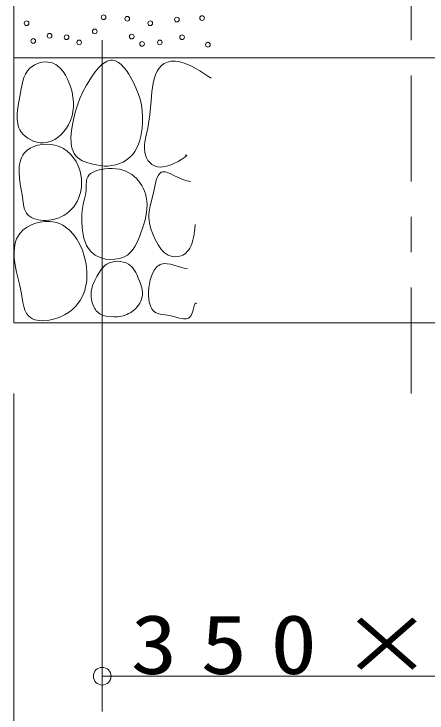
# Model space of a CAD drawing. Units: millimetres on the paper. Extents: x 0 to 420, y -594 to 297.
# Drawn here: x 330.97 to 342.67, y -456.21 to -436.42 of the extents above; entities that cross this region are included whole.
import ezdxf

# ---------------------------------------------------------------- set-up
doc = ezdxf.new("R2010")
doc.units = ezdxf.units.MM
doc.linetypes.add('USER2', pattern=[6, 3, -1, 1, -1])
for name, color, linetype, lineweight in [('0_2', 7, 'Continuous', 13), ('2D_DIMENSION', 7, 'Continuous', 13), ('FOOTING_C', 7, 'USER2', 13), ('HAT', 7, 'Continuous', 13)]:
    doc.layers.add(name, color=color, linetype=linetype, lineweight=lineweight)
doc.styles.add('ＭＳ ゴシック', font='')
doc.styles.get('ＭＳ ゴシック').set_extended_font_data('MS Gothic')

msp = doc.modelspace()

# ---------------------------------------------------------------- linework, layer by layer
at = {"layer": '0_2'}
for p, q in [((330.967, -435.165), (330.967, -445.165)), ((330.967, -437.665), (353.467, -437.665)), ((330.967, -445.165), (353.467, -445.165)), ((333.467, -455.165), (333.967, -455.165))]:
    msp.add_line(p, q, dxfattribs=at)
msp.add_circle((333.467, -455.165), 0.25, dxfattribs=at)
at = {"layer": '2D_DIMENSION'}
for p, q in [((333.467, -437.165), (333.467, -456.165)), ((330.967, -447.165), (330.967, -466.165)), ((333.967, -455.165), (350.467, -455.165))]:
    msp.add_line(p, q, dxfattribs=at)
at = {"layer": 'FOOTING_C'}
msp.add_line((342.217, -390.165), (342.217, -447.665), dxfattribs=at)
at = {"layer": 'HAT'}
for p, q in [((331.48, -437.904), (331.546, -437.863)), ((331.546, -437.863), (331.617, -437.83)), ((331.617, -437.83), (331.692, -437.805)), ((331.692, -437.805), (331.769, -437.787)), ((331.769, -437.787), (331.847, -437.779)), ((331.847, -437.779), (331.924, -437.78)), ((331.924, -437.78), (331.998, -437.791)), ((331.998, -437.791), (332.051, -437.807)), ((332.051, -437.807), (332.102, -437.827)), ((332.102, -437.827), (332.151, -437.853)), ((332.151, -437.853), (332.197, -437.884)), ((332.197, -437.884), (332.283, -437.959)), ((333.363, -437.949), (333.46, -437.854)), ((333.46, -437.854), (333.56, -437.782)), ((333.56, -437.782), (333.611, -437.756)), ((333.611, -437.756), (333.661, -437.738)), ((333.661, -437.738), (333.712, -437.728)), ((333.712, -437.728), (333.762, -437.727)), ((333.762, -437.727), (333.844, -437.747)), ((333.844, -437.747), (333.925, -437.79)), ((333.925, -437.79), (334.003, -437.853)), ((334.003, -437.853), (334.079, -437.932)), ((335.144, -437.88), (335.078, -437.952)), ((335.224, -437.823), (335.144, -437.88)), ((335.315, -437.783), (335.224, -437.823)), ((335.42, -437.76), (335.315, -437.783)), ((335.538, -437.758), (335.42, -437.76)), ((335.67, -437.777), (335.538, -437.758)), ((335.816, -437.82), (335.67, -437.777)), ((335.976, -437.888), (335.816, -437.82)), ((336.104, -437.955), (335.976, -437.888)), ((331.294, -438.119), (331.35, -438.03)), ((331.35, -438.03), (331.42, -437.952)), ((331.42, -437.952), (331.48, -437.904)), ((332.283, -437.959), (332.359, -438.049)), ((332.359, -438.049), (332.426, -438.151)), ((333.181, -438.181), (333.269, -438.06)), ((333.269, -438.06), (333.363, -437.949)), ((334.079, -437.932), (334.151, -438.023)), ((334.151, -438.023), (334.219, -438.123)), ((335.02, -438.042), (334.974, -438.144)), ((335.078, -437.952), (335.02, -438.042)), ((336.233, -438.03), (336.104, -437.955)), ((336.458, -438.176), (336.233, -438.03)), ((331.217, -438.32), (331.251, -438.217)), ((331.251, -438.217), (331.294, -438.119)), ((332.426, -438.151), (332.484, -438.261)), ((332.484, -438.261), (332.534, -438.378)), ((333.024, -438.433), (333.181, -438.181)), ((334.219, -438.123), (334.34, -438.337)), ((334.938, -438.255), (334.911, -438.375)), ((334.974, -438.144), (334.938, -438.255)), ((336.554, -438.24), (336.458, -438.176)), ((331.17, -438.538), (331.217, -438.32)), ((332.534, -438.378), (332.575, -438.497)), ((332.921, -438.626), (333.024, -438.433)), ((334.34, -438.337), (334.42, -438.506)), ((334.911, -438.375), (334.875, -438.627)), ((331.132, -438.754), (331.17, -438.538)), ((332.575, -438.497), (332.613, -438.636)), ((332.613, -438.636), (332.639, -438.774)), ((332.837, -438.812), (332.921, -438.626)), ((334.42, -438.506), (334.486, -438.671)), ((334.486, -438.671), (334.538, -438.834)), ((334.875, -438.627), (334.853, -438.882)), ((331.085, -439.008), (331.132, -438.754)), ((332.639, -438.774), (332.652, -438.91)), ((332.766, -439.001), (332.837, -438.812)), ((334.538, -438.834), (334.576, -438.996)), ((334.853, -438.882), (334.818, -439.272)), ((331.067, -439.139), (331.085, -439.008)), ((332.653, -439.045), (332.639, -439.177)), ((332.652, -438.91), (332.653, -439.045)), ((332.704, -439.203), (332.766, -439.001)), ((334.576, -438.996), (334.6, -439.157)), ((331.057, -439.27), (331.067, -439.139)), ((331.058, -439.399), (331.057, -439.27)), ((332.639, -439.177), (332.612, -439.307)), ((332.659, -439.372), (332.704, -439.203)), ((334.6, -439.157), (334.611, -439.32)), ((334.818, -439.272), (334.792, -439.461)), ((331.074, -439.523), (331.058, -439.399)), ((332.569, -439.433), (332.511, -439.555)), ((332.612, -439.307), (332.569, -439.433)), ((332.621, -439.55), (332.659, -439.372)), ((334.611, -439.32), (334.61, -439.484)), ((334.792, -439.461), (334.757, -439.652)), ((331.089, -439.582), (331.074, -439.523)), ((331.108, -439.64), (331.089, -439.582)), ((331.133, -439.695), (331.108, -439.64)), ((332.451, -439.653), (332.381, -439.745)), ((332.511, -439.555), (332.451, -439.653)), ((332.593, -439.732), (332.621, -439.55)), ((334.596, -439.652), (334.558, -439.882)), ((334.61, -439.484), (334.596, -439.652)), ((334.757, -439.652), (334.713, -439.846)), ((331.164, -439.748), (331.133, -439.695)), ((331.218, -439.819), (331.164, -439.748)), ((331.284, -439.883), (331.218, -439.819)), ((332.302, -439.83), (332.215, -439.905)), ((332.381, -439.745), (332.302, -439.83)), ((332.58, -439.91), (332.593, -439.732)), ((334.713, -439.846), (334.675, -440.041)), ((331.359, -439.939), (331.284, -439.883)), ((331.441, -439.987), (331.359, -439.939)), ((331.529, -440.025), (331.441, -439.987)), ((331.62, -440.051), (331.529, -440.025)), ((331.713, -440.066), (331.62, -440.051)), ((331.805, -440.069), (331.713, -440.066)), ((331.915, -440.053), (331.805, -440.069)), ((332.021, -440.019), (331.915, -440.053)), ((332.121, -439.969), (332.021, -440.019)), ((332.215, -439.905), (332.121, -439.969)), ((332.587, -440.08), (332.58, -439.91)), ((334.529, -439.996), (334.491, -440.107)), ((334.558, -439.882), (334.529, -439.996)), ((334.675, -440.041), (334.665, -440.138)), ((331.336, -440.283), (331.428, -440.221)), ((331.428, -440.221), (331.532, -440.172)), ((331.532, -440.172), (331.645, -440.137)), ((331.645, -440.137), (331.764, -440.114)), ((331.764, -440.114), (331.886, -440.106)), ((331.886, -440.106), (332.008, -440.112)), ((332.008, -440.112), (332.126, -440.133)), ((332.126, -440.133), (332.19, -440.151)), ((332.19, -440.151), (332.251, -440.173)), ((332.251, -440.173), (332.367, -440.23)), ((332.367, -440.23), (332.473, -440.303)), ((332.599, -440.161), (332.587, -440.08)), ((332.618, -440.237), (332.599, -440.161)), ((332.643, -440.308), (332.618, -440.237)), ((334.445, -440.213), (334.389, -440.312)), ((334.491, -440.107), (334.445, -440.213)), ((334.665, -440.138), (334.662, -440.234)), ((334.662, -440.234), (334.671, -440.329)), ((331.186, -440.474), (331.219, -440.413)), ((331.219, -440.413), (331.26, -440.357)), ((331.26, -440.357), (331.296, -440.319)), ((331.296, -440.319), (331.336, -440.283)), ((332.473, -440.303), (332.569, -440.39)), ((332.569, -440.39), (332.654, -440.488)), ((332.676, -440.374), (332.643, -440.308)), ((332.718, -440.433), (332.676, -440.374)), ((332.768, -440.485), (332.718, -440.433)), ((334.322, -440.404), (334.244, -440.485)), ((334.389, -440.312), (334.322, -440.404)), ((334.671, -440.329), (334.693, -440.421)), ((334.693, -440.421), (334.722, -440.495)), ((335.809, -440.476), (335.859, -440.433)), ((335.864, -440.413), (335.816, -440.421)), ((335.859, -440.433), (335.867, -440.42)), ((335.867, -440.42), (335.864, -440.413)), ((331.126, -440.68), (331.14, -440.608)), ((331.14, -440.608), (331.159, -440.539)), ((331.159, -440.539), (331.186, -440.474)), ((332.654, -440.488), (332.726, -440.597)), ((332.726, -440.597), (332.786, -440.714)), ((332.83, -440.533), (332.768, -440.485)), ((332.902, -440.573), (332.83, -440.533)), ((332.98, -440.606), (332.902, -440.573)), ((333.063, -440.634), (332.98, -440.606)), ((333.237, -440.677), (333.063, -440.634)), ((333.96, -440.656), (333.852, -440.69)), ((334.062, -440.61), (333.96, -440.656)), ((334.158, -440.553), (334.062, -440.61)), ((334.244, -440.485), (334.158, -440.553)), ((334.722, -440.495), (334.762, -440.564)), ((334.762, -440.564), (334.812, -440.626)), ((334.812, -440.626), (334.874, -440.679)), ((335.364, -440.707), (335.493, -440.656)), ((335.493, -440.656), (335.617, -440.594)), ((335.617, -440.594), (335.726, -440.532)), ((335.726, -440.532), (335.809, -440.476)), ((331.113, -440.911), (331.117, -440.755)), ((331.117, -440.755), (331.126, -440.68)), ((332.786, -440.714), (332.832, -440.838)), ((332.832, -440.838), (332.855, -440.926)), ((333.409, -440.71), (333.237, -440.677)), ((333.25, -440.875), (333.318, -440.851)), ((333.318, -440.851), (333.389, -440.832)), ((333.389, -440.832), (333.538, -440.806)), ((333.518, -440.724), (333.409, -440.71)), ((333.629, -440.725), (333.518, -440.724)), ((333.538, -440.806), (333.646, -440.797)), ((333.741, -440.713), (333.629, -440.725)), ((333.646, -440.797), (333.752, -440.795)), ((333.852, -440.69), (333.741, -440.713)), ((333.752, -440.795), (333.854, -440.802)), ((333.854, -440.802), (333.953, -440.817)), ((333.953, -440.817), (334.048, -440.84)), ((334.048, -440.84), (334.139, -440.873)), ((334.874, -440.679), (334.947, -440.72)), ((334.947, -440.72), (335.032, -440.746)), ((335.032, -440.746), (335.129, -440.754)), ((335.129, -440.754), (335.238, -440.742)), ((335.238, -440.742), (335.364, -440.707)), ((331.124, -441.072), (331.113, -440.911)), ((332.855, -440.926), (332.871, -441.016)), ((332.871, -441.016), (332.881, -441.106)), ((333.035, -441.085), (333.057, -441.031)), ((333.057, -441.031), (333.09, -440.982)), ((333.09, -440.982), (333.135, -440.94)), ((333.135, -440.94), (333.189, -440.904)), ((333.189, -440.904), (333.25, -440.875)), ((334.139, -440.873), (334.226, -440.915)), ((334.226, -440.915), (334.308, -440.967)), ((334.308, -440.967), (334.373, -441.018)), ((334.373, -441.018), (334.434, -441.076)), ((335.027, -441.051), (335, -441.127)), ((335.059, -440.986), (335.027, -441.051)), ((335.097, -440.936), (335.059, -440.986)), ((335.142, -440.902), (335.097, -440.936)), ((335.178, -440.891), (335.142, -440.902)), ((335.219, -440.888), (335.178, -440.891)), ((335.262, -440.893), (335.219, -440.888)), ((335.309, -440.905), (335.262, -440.893)), ((335.41, -440.945), (335.309, -440.905)), ((335.519, -440.998), (335.41, -440.945)), ((335.749, -441.107), (335.519, -440.998)), ((331.144, -441.234), (331.124, -441.072)), ((331.196, -441.544), (331.144, -441.234)), ((332.884, -441.198), (332.88, -441.289)), ((332.881, -441.106), (332.884, -441.198)), ((333.017, -441.277), (333.024, -441.145)), ((333.024, -441.145), (333.035, -441.085)), ((334.434, -441.076), (334.491, -441.139)), ((334.491, -441.139), (334.543, -441.207)), ((334.543, -441.207), (334.589, -441.279)), ((335, -441.127), (334.956, -441.299)), ((335.864, -441.144), (335.749, -441.107)), ((335.921, -441.155), (335.864, -441.144)), ((335.976, -441.159), (335.921, -441.155)), ((332.869, -441.38), (332.851, -441.47)), ((332.88, -441.289), (332.869, -441.38)), ((333.007, -441.48), (333.014, -441.414)), ((333.014, -441.414), (333.017, -441.277)), ((334.589, -441.279), (334.63, -441.355)), ((334.63, -441.355), (334.665, -441.432)), ((334.665, -441.432), (334.693, -441.512)), ((334.956, -441.299), (334.917, -441.48)), ((331.236, -441.815), (331.196, -441.544)), ((332.795, -441.643), (332.757, -441.725)), ((332.827, -441.558), (332.795, -441.643)), ((332.851, -441.47), (332.827, -441.558)), ((332.935, -441.761), (332.961, -441.652)), ((332.961, -441.652), (332.992, -441.544)), ((332.992, -441.544), (333.007, -441.48)), ((334.693, -441.512), (334.726, -441.656)), ((334.726, -441.656), (334.739, -441.803)), ((334.917, -441.48), (334.828, -441.85)), ((331.251, -441.881), (331.236, -441.815)), ((332.712, -441.804), (332.66, -441.878)), ((332.757, -441.725), (332.712, -441.804)), ((332.915, -441.871), (332.935, -441.761)), ((334.739, -441.803), (334.734, -441.951)), ((334.828, -441.85), (334.797, -442.019)), ((331.269, -441.944), (331.251, -441.881)), ((331.293, -442.003), (331.269, -441.944)), ((331.324, -442.057), (331.293, -442.003)), ((332.535, -442.012), (332.463, -442.07)), ((332.601, -441.948), (332.535, -442.012)), ((332.66, -441.878), (332.601, -441.948)), ((332.891, -442.095), (332.9, -441.982)), ((332.9, -441.982), (332.915, -441.871)), ((334.734, -441.951), (334.714, -442.1)), ((334.797, -442.019), (334.79, -442.102)), ((331.363, -442.105), (331.324, -442.057)), ((331.408, -442.146), (331.363, -442.105)), ((331.461, -442.18), (331.408, -442.146)), ((331.519, -442.209), (331.461, -442.18)), ((331.582, -442.232), (331.519, -442.209)), ((331.649, -442.249), (331.582, -442.232)), ((331.719, -442.26), (331.649, -442.249)), ((332.021, -442.249), (331.944, -442.259)), ((332.097, -442.233), (332.021, -442.249)), ((332.172, -442.212), (332.097, -442.233)), ((332.245, -442.186), (332.172, -442.212)), ((332.316, -442.156), (332.245, -442.186)), ((332.383, -442.121), (332.316, -442.156)), ((332.463, -442.07), (332.383, -442.121)), ((332.887, -442.209), (332.891, -442.095)), ((332.889, -442.325), (332.887, -442.209)), ((334.682, -442.25), (334.639, -442.4)), ((334.714, -442.1), (334.682, -442.25)), ((334.79, -442.102), (334.789, -442.185)), ((334.789, -442.185), (334.795, -442.264)), ((331.326, -442.462), (331.446, -442.396)), ((331.446, -442.396), (331.576, -442.346)), ((331.576, -442.346), (331.714, -442.311)), ((331.714, -442.311), (331.854, -442.294)), ((331.793, -442.265), (331.719, -442.26)), ((331.868, -442.265), (331.793, -442.265)), ((331.854, -442.294), (331.992, -442.294)), ((331.944, -442.259), (331.868, -442.265)), ((331.992, -442.294), (332.126, -442.314)), ((332.126, -442.314), (332.204, -442.335)), ((332.204, -442.335), (332.278, -442.364)), ((332.278, -442.364), (332.349, -442.399)), ((332.349, -442.399), (332.417, -442.441)), ((332.417, -442.441), (332.542, -442.541)), ((332.896, -442.442), (332.889, -442.325)), ((332.908, -442.552), (332.896, -442.442)), ((334.639, -442.4), (334.532, -442.698)), ((334.795, -442.264), (334.807, -442.344)), ((334.807, -442.344), (334.848, -442.505)), ((336.091, -442.502), (336.103, -442.379)), ((336.103, -442.379), (336.104, -442.41)), ((331.082, -442.707), (331.132, -442.634)), ((331.132, -442.634), (331.22, -442.542)), ((331.22, -442.542), (331.326, -442.462)), ((332.542, -442.541), (332.653, -442.661)), ((332.926, -442.661), (332.908, -442.552)), ((334.848, -442.505), (334.907, -442.667)), ((336.063, -442.707), (336.091, -442.502)), ((331.013, -442.868), (331.043, -442.785)), ((331.043, -442.785), (331.082, -442.707)), ((332.653, -442.661), (332.751, -442.798)), ((332.751, -442.798), (332.835, -442.948)), ((332.951, -442.768), (332.926, -442.661)), ((332.983, -442.872), (332.951, -442.768)), ((334.532, -442.698), (334.467, -442.857)), ((334.907, -442.667), (334.981, -442.827)), ((334.981, -442.827), (335.051, -442.953)), ((336.008, -442.923), (336.039, -442.818)), ((336.039, -442.818), (336.063, -442.707)), ((330.978, -443.045), (330.991, -442.955)), ((330.991, -442.955), (331.013, -442.868)), ((332.835, -442.948), (332.905, -443.109)), ((333.025, -442.97), (332.983, -442.872)), ((333.077, -443.06), (333.025, -442.97)), ((334.391, -443.006), (334.347, -443.074)), ((334.467, -442.857), (334.391, -443.006)), ((335.051, -442.953), (335.13, -443.07)), ((335.95, -443.05), (335.981, -442.99)), ((335.981, -442.99), (336.008, -442.923)), ((330.972, -443.139), (330.978, -443.045)), ((330.977, -443.333), (330.972, -443.139)), ((332.905, -443.109), (332.96, -443.276)), ((333.141, -443.141), (333.077, -443.06)), ((333.217, -443.212), (333.141, -443.141)), ((333.267, -443.247), (333.217, -443.212)), ((334.242, -443.194), (334.179, -443.244)), ((334.297, -443.137), (334.242, -443.194)), ((334.347, -443.074), (334.297, -443.137)), ((335.13, -443.07), (335.175, -443.122)), ((335.175, -443.122), (335.224, -443.169)), ((335.224, -443.169), (335.277, -443.21)), ((335.277, -443.21), (335.334, -443.244)), ((335.749, -443.245), (335.794, -443.219)), ((335.794, -443.219), (335.837, -443.186)), ((335.837, -443.186), (335.877, -443.148)), ((335.877, -443.148), (335.915, -443.102)), ((335.915, -443.102), (335.95, -443.05)), ((331.002, -443.531), (330.977, -443.333)), ((332.96, -443.276), (333.01, -443.494)), ((333.321, -443.277), (333.267, -443.247)), ((333.438, -443.325), (333.321, -443.277)), ((333.564, -443.356), (333.438, -443.325)), ((333.695, -443.369), (333.564, -443.356)), ((333.827, -443.365), (333.695, -443.369)), ((333.747, -443.441), (333.827, -443.426)), ((333.954, -443.342), (333.827, -443.365)), ((333.827, -443.426), (333.909, -443.421)), ((333.909, -443.421), (333.99, -443.426)), ((334.073, -443.302), (333.954, -443.342)), ((333.99, -443.426), (334.069, -443.441)), ((334.128, -443.275), (334.073, -443.302)), ((334.179, -443.244), (334.128, -443.275)), ((335.334, -443.244), (335.421, -443.277)), ((335.421, -443.277), (335.513, -443.292)), ((335.513, -443.292), (335.608, -443.289)), ((335.608, -443.289), (335.703, -443.266)), ((335.703, -443.266), (335.749, -443.245)), ((331.04, -443.73), (331.002, -443.531)), ((333.01, -443.494), (333.025, -443.605)), ((333.025, -443.605), (333.034, -443.715)), ((333.436, -443.655), (333.472, -443.611)), ((333.472, -443.611), (333.512, -443.57)), ((333.512, -443.57), (333.555, -443.533)), ((333.555, -443.533), (333.602, -443.5)), ((333.602, -443.5), (333.672, -443.466)), ((333.672, -443.466), (333.747, -443.441)), ((334.069, -443.441), (334.143, -443.465)), ((334.143, -443.465), (334.211, -443.5)), ((334.211, -443.5), (334.262, -443.537)), ((334.262, -443.537), (334.307, -443.579)), ((334.307, -443.579), (334.348, -443.627)), ((334.348, -443.627), (334.384, -443.68)), ((334.976, -443.624), (334.949, -443.662)), ((335.005, -443.591), (334.976, -443.624)), ((335.036, -443.561), (335.005, -443.591)), ((335.069, -443.536), (335.036, -443.561)), ((335.105, -443.515), (335.069, -443.536)), ((335.142, -443.5), (335.105, -443.515)), ((335.181, -443.491), (335.142, -443.5)), ((335.221, -443.486), (335.181, -443.491)), ((335.307, -443.488), (335.221, -443.486)), ((335.399, -443.504), (335.307, -443.488)), ((335.493, -443.528), (335.399, -443.504)), ((335.688, -443.586), (335.493, -443.528)), ((335.785, -443.612), (335.688, -443.586)), ((335.88, -443.629), (335.785, -443.612)), ((331.132, -444.11), (331.04, -443.73)), ((333.036, -443.824), (333.031, -443.933)), ((333.034, -443.715), (333.036, -443.824)), ((333.313, -443.853), (333.371, -443.752)), ((333.371, -443.752), (333.436, -443.655)), ((334.384, -443.68), (334.417, -443.736)), ((334.417, -443.736), (334.447, -443.794)), ((334.447, -443.794), (334.5, -443.917)), ((334.902, -443.748), (334.862, -443.844)), ((334.949, -443.662), (334.902, -443.748)), ((333.031, -443.933), (333.018, -444.04)), ((333.205, -444.083), (333.254, -443.967)), ((333.254, -443.967), (333.313, -443.853)), ((334.5, -443.917), (334.549, -444.046)), ((334.83, -443.949), (334.806, -444.06)), ((334.862, -443.844), (334.83, -443.949)), ((331.176, -444.342), (331.132, -444.11)), ((332.998, -444.145), (332.971, -444.247)), ((333.018, -444.04), (332.998, -444.145)), ((333.158, -444.268), (333.169, -444.205)), ((333.169, -444.205), (333.185, -444.143)), ((333.185, -444.143), (333.205, -444.083)), ((334.549, -444.046), (334.569, -444.111)), ((334.569, -444.111), (334.586, -444.175)), ((334.586, -444.175), (334.598, -444.24)), ((334.789, -444.174), (334.781, -444.278)), ((334.806, -444.06), (334.789, -444.174)), ((331.217, -444.584), (331.176, -444.342)), ((332.935, -444.346), (332.892, -444.442)), ((332.971, -444.247), (332.935, -444.346)), ((333.153, -444.334), (333.158, -444.268)), ((333.155, -444.427), (333.153, -444.334)), ((333.168, -444.523), (333.155, -444.427)), ((334.604, -444.367), (334.596, -444.43)), ((334.598, -444.24), (334.604, -444.304)), ((334.604, -444.304), (334.604, -444.367)), ((334.781, -444.278), (334.779, -444.38)), ((334.779, -444.38), (334.785, -444.479)), ((331.244, -444.698), (331.217, -444.584)), ((332.779, -444.62), (332.71, -444.701)), ((332.84, -444.533), (332.779, -444.62)), ((332.892, -444.442), (332.84, -444.533)), ((333.193, -444.616), (333.168, -444.523)), ((333.228, -444.705), (333.193, -444.616)), ((334.53, -444.607), (334.495, -444.662)), ((334.559, -444.55), (334.53, -444.607)), ((334.581, -444.491), (334.559, -444.55)), ((334.596, -444.43), (334.581, -444.491)), ((334.785, -444.479), (334.799, -444.572)), ((334.799, -444.572), (334.822, -444.657)), ((336.091, -444.638), (336.105, -444.609)), ((336.105, -444.609), (336.112, -444.603)), ((336.112, -444.603), (336.12, -444.603)), ((336.12, -444.603), (336.128, -444.609)), ((336.128, -444.609), (336.136, -444.623)), ((331.279, -444.804), (331.244, -444.698)), ((331.326, -444.898), (331.279, -444.804)), ((332.631, -444.777), (332.543, -444.847)), ((332.71, -444.701), (332.631, -444.777)), ((333.249, -444.746), (333.228, -444.705)), ((333.273, -444.785), (333.249, -444.746)), ((333.3, -444.821), (333.273, -444.785)), ((333.33, -444.854), (333.3, -444.821)), ((334.361, -444.807), (334.308, -444.847)), ((334.41, -444.763), (334.361, -444.807)), ((334.455, -444.714), (334.41, -444.763)), ((334.495, -444.662), (334.455, -444.714)), ((334.822, -444.657), (334.854, -444.733)), ((334.854, -444.733), (334.874, -444.766)), ((334.874, -444.766), (334.896, -444.797)), ((334.896, -444.797), (334.922, -444.824)), ((336.029, -444.857), (336.047, -444.797)), ((336.047, -444.797), (336.077, -444.682)), ((336.077, -444.682), (336.091, -444.638)), ((331.388, -444.976), (331.326, -444.898)), ((331.437, -445.016), (331.388, -444.976)), ((331.493, -445.048), (331.437, -445.016)), ((332.248, -445.008), (332.086, -445.062)), ((332.402, -444.935), (332.248, -445.008)), ((332.543, -444.847), (332.402, -444.935)), ((333.362, -444.883), (333.33, -444.854)), ((333.397, -444.908), (333.362, -444.883)), ((333.434, -444.928), (333.397, -444.908)), ((333.474, -444.944), (333.434, -444.928)), ((333.576, -444.97), (333.474, -444.944)), ((333.683, -444.987), (333.576, -444.97)), ((333.792, -444.993), (333.683, -444.987)), ((333.901, -444.989), (333.792, -444.993)), ((334.009, -444.972), (333.901, -444.989)), ((334.062, -444.96), (334.009, -444.972)), ((334.114, -444.944), (334.062, -444.96)), ((334.164, -444.925), (334.114, -444.944)), ((334.214, -444.902), (334.164, -444.925)), ((334.262, -444.877), (334.214, -444.902)), ((334.308, -444.847), (334.262, -444.877)), ((334.922, -444.824), (334.949, -444.847)), ((334.949, -444.847), (334.997, -444.876)), ((334.997, -444.876), (335.051, -444.897)), ((335.051, -444.897), (335.11, -444.913)), ((335.11, -444.913), (335.174, -444.926)), ((335.174, -444.926), (335.313, -444.947)), ((335.313, -444.947), (335.463, -444.976)), ((335.463, -444.976), (335.623, -445.02)), ((335.623, -445.02), (335.701, -445.04)), ((335.908, -445.027), (335.937, -445.008)), ((335.937, -445.008), (335.963, -444.983)), ((335.963, -444.983), (335.987, -444.951)), ((335.987, -444.951), (336.008, -444.912)), ((336.008, -444.912), (336.029, -444.857)), ((331.554, -445.073), (331.493, -445.048)), ((331.621, -445.091), (331.554, -445.073)), ((331.692, -445.101), (331.621, -445.091)), ((331.767, -445.105), (331.692, -445.101)), ((331.924, -445.095), (331.767, -445.105)), ((332.086, -445.062), (331.924, -445.095)), ((335.701, -445.04), (335.775, -445.05)), ((335.775, -445.05), (335.811, -445.051)), ((335.811, -445.051), (335.845, -445.048)), ((335.845, -445.048), (335.877, -445.04)), ((335.877, -445.04), (335.908, -445.027))]:
    msp.add_line(p, q, dxfattribs=at)
for centre in [(333.506, -436.514), (334.177, -436.556), (335.582, -436.577), (336.295, -436.535), (331.325, -436.682), (334.827, -436.682), (333.254, -436.913), (331.975, -437.038), (332.457, -437.08), (334.303, -437.059), (335.729, -437.08), (331.514, -437.185), (332.814, -437.227), (334.596, -437.269), (335.1, -437.227), (336.463, -437.29)]:
    msp.add_circle(centre, 0.0663, dxfattribs=at)

# ---------------------------------------------------------------- texts
at = {"layer": '2D_DIMENSION', "insert": (334.276, -455.132), "char_height": 1.686, "attachment_point": 7, "style": 'ＭＳ ゴシック'}
msp.add_mtext('\\T1.5;\\W1.15;350×350', dxfattribs=at)

doc.saveas('drawing.dxf')
